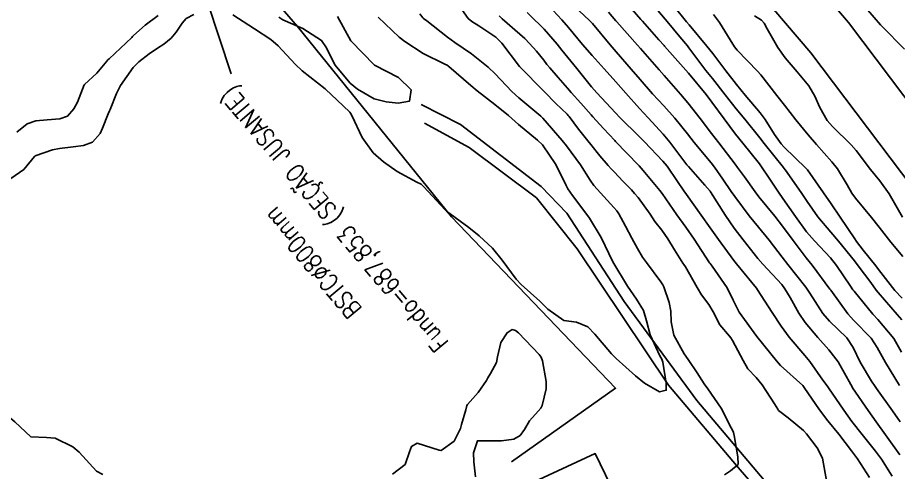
# Model space of a CAD drawing. Header units: metres. Extents: x 286371 to 293043, y 7462578 to 7466404.
# Drawn here: x 289794.5 to 289867.5, y 7464489.6 to 7464527.3 of the extents above; entities that cross this region are included whole.
import ezdxf

# ---------------------------------------------------------------- set-up
doc = ezdxf.new("R2010")
doc.units = ezdxf.units.M
doc.header["$MEASUREMENT"] = 0
doc.linetypes.add('CONTINUO', pattern=[0])
for name, color, linetype in [('Canaleta de Drenagem', 151, 'Continuous'), ('Curvas de Nivel 1m', 11, 'Continuous'), ('Curvas de Nivel 5m', 15, 'Continuous'), ('Divisas', 45, 'Continuous'), ('Linha Férrea', 20, 'Continuous'), ('TEXTO', 45, 'Continuous'), ('Vias primárias', 230, 'Continuous')]:
    doc.layers.add(name, color=color, linetype=linetype)
doc.styles.add('ROMANS', font='romans', dxfattribs={"height": 0.2})

msp = doc.modelspace()

# ---------------------------------------------------------------- linework, layer by layer
at = {"layer": 'Canaleta de Drenagem'}
for points in [[(289907.233, 7464448.299), (289896.805, 7464456.102), (289883.785, 7464466.411), (289873.709, 7464475.837), (289870.673, 7464478.934), (289861.636, 7464482.727), (289850.772, 7464495.568), (289844.742, 7464503.774), (289839.989, 7464511.105), (289837.872, 7464513.314), (289831.177, 7464518.458), (289827.93, 7464520.102)], [(289828.197, 7464518.58), (289831.898, 7464516.545), (289837.496, 7464512.375), (289840.864, 7464508.158), (289848.415, 7464496.847), (289854.351, 7464489.824), (289863.089, 7464479.763), (289868.456, 7464473.302)]]:
    msp.add_lwpolyline(points, dxfattribs=at)
at = {"layer": 'Curvas de Nivel 1m', "flags": 128}
for points, elevation in [([(289867.58, 7464491.065), (289866.388, 7464492.713), (289865.62, 7464493.797), (289864.969, 7464494.734), (289863.672, 7464496.636), (289863.602, 7464496.756), (289863.526, 7464496.907), (289862.473, 7464498.773), (289861.719, 7464499.782), (289860.783, 7464500.799), (289859.752, 7464502.035), (289859.225, 7464502.823), (289858.492, 7464504.126), (289858.069, 7464504.84), (289857.799, 7464505.186), (289856.243, 7464506.868), (289855.831, 7464507.352), (289854.617, 7464508.893), (289853.868, 7464509.858), (289853.131, 7464510.916), (289851.913, 7464512.871), (289851.866, 7464512.935), (289851.436, 7464513.427), (289850.077, 7464514.962), (289849.946, 7464515.123), (289848.543, 7464516.986), (289847.984, 7464517.666), (289846.748, 7464519.013), (289846.019, 7464519.794), (289844.898, 7464521.042), (289844.058, 7464521.997), (289843.093, 7464523.069), (289842.091, 7464524.183), (289841.31, 7464525.096), (289840.125, 7464526.501), (289839.579, 7464527.123), (289838.157, 7464528.689)], 697), ([(289867.621, 7464493.816), (289866.988, 7464494.704), (289865.662, 7464496.562), (289865.548, 7464496.726), (289865.24, 7464497.164), (289864.292, 7464498.746), (289863.722, 7464499.979), (289863.2, 7464500.762), (289861.755, 7464502.16), (289861.221, 7464502.793), (289860.119, 7464504.479), (289859.903, 7464504.813), (289859.796, 7464504.958), (289858.31, 7464506.837), (289857.833, 7464507.465), (289856.765, 7464508.861), (289855.87, 7464509.932), (289855.095, 7464510.886), (289853.908, 7464512.497), (289853.62, 7464512.909), (289852.922, 7464513.927), (289852.22, 7464514.93), (289851.949, 7464515.279), (289850.551, 7464516.956), (289849.985, 7464517.679), (289848.953, 7464518.98), (289848.024, 7464520), (289847.091, 7464521.009), (289846.062, 7464522.188), (289845.342, 7464523.035), (289844.095, 7464524.473), (289843.588, 7464525.062), (289842.13, 7464526.831), (289841.889, 7464527.088), (289840.158, 7464528.695)], 698), ([(289867.758, 7464502.262), (289867.374, 7464502.7), (289865.791, 7464504.526), (289865.635, 7464504.727), (289865.182, 7464505.355), (289864.145, 7464506.75), (289863.83, 7464507.146), (289862.5, 7464508.775), (289861.865, 7464509.529), (289860.79, 7464510.801), (289859.903, 7464512.074), (289859.423, 7464512.822), (289858.103, 7464514.681), (289857.976, 7464514.844), (289857.945, 7464514.886), (289856.355, 7464516.869), (289855.981, 7464517.34), (289854.736, 7464518.893), (289854.017, 7464519.768), (289853.104, 7464520.918), (289852.054, 7464522.259), (289851.522, 7464522.943), (289850.102, 7464524.823), (289849.996, 7464524.966), (289849.362, 7464525.729), (289848.311, 7464526.992), (289848.137, 7464527.203), (289846.622, 7464529.018)], 701), ([(289861.544, 7464488.784), (289861.178, 7464490.79), (289860.739, 7464491.645), (289859.863, 7464492.811), (289859.609, 7464493.073), (289858.335, 7464494.129), (289857.641, 7464494.66), (289857.542, 7464494.746), (289857.467, 7464494.847), (289857.195, 7464495.307), (289856.188, 7464496.867), (289855.683, 7464497.47), (289855.001, 7464498.196), (289854.602, 7464498.891), (289853.729, 7464500.542), (289853.594, 7464500.769), (289853.469, 7464500.91), (289852.666, 7464501.844), (289852.119, 7464502.929), (289851.773, 7464503.534), (289851.158, 7464504.32), (289850.791, 7464504.949), (289849.819, 7464506.646), (289849.694, 7464506.839), (289849.61, 7464506.969), (289848.926, 7464508.069), (289848.36, 7464508.987), (289847.864, 7464509.683), (289847.296, 7464510.427), (289846.902, 7464511.009), (289845.905, 7464512.391), (289845.619, 7464512.739), (289845.344, 7464513.036), (289844.637, 7464513.762), (289843.936, 7464514.494), (289843.666, 7464514.786), (289843.411, 7464515.065), (289842.728, 7464515.852), (289841.978, 7464516.803), (289841.739, 7464517.098), (289840.953, 7464518.06), (289840.184, 7464519.121), (289840.109, 7464519.216), (289840.017, 7464519.31), (289839.091, 7464520.195), (289838.159, 7464521.152), (289838.103, 7464521.211), (289838.046, 7464521.274), (289836.151, 7464523.183), (289836.115, 7464523.224), (289836.075, 7464523.274), (289834.621, 7464525.207), (289834.111, 7464525.69), (289832.721, 7464526.64), (289832.13, 7464527.004), (289831.831, 7464527.249), (289830.957, 7464528.457)], 694), ([(289867.784, 7464504.047), (289867.167, 7464504.704), (289865.82, 7464506.427), (289865.587, 7464506.728), (289864.541, 7464508.046), (289864.007, 7464508.752), (289863.857, 7464508.972), (289862.649, 7464510.773), (289861.9, 7464511.875), (289861.268, 7464512.794), (289859.942, 7464514.692), (289859.834, 7464514.816), (289857.971, 7464516.616), (289857.768, 7464516.848), (289857.21, 7464517.632), (289856.419, 7464518.868), (289856.012, 7464519.414), (289854.767, 7464520.893), (289854.047, 7464521.772), (289853.164, 7464522.918), (289852.092, 7464524.34), (289851.612, 7464524.942), (289850.13, 7464526.709), (289849.914, 7464526.968), (289848.889, 7464528.248)], 702), ([(289864.946, 7464527.938), (289865.992, 7464526.726), (289866.122, 7464526.582), (289867.977, 7464524.696)], 704), ([(289793.926, 7464513.985), (289795.014, 7464514.732), (289795.891, 7464515.795), (289795.921, 7464515.828), (289795.955, 7464515.852), (289797.386, 7464516.35), (289797.965, 7464516.466), (289799.106, 7464516.608), (289799.969, 7464516.723), (289800.701, 7464516.995), (289801.331, 7464517.714), (289801.542, 7464518.16), (289802.008, 7464519.331), (289802.114, 7464519.602), (289802.155, 7464519.702), (289802.689, 7464521.04), (289803.01, 7464521.69), (289804.067, 7464523.191), (289804.553, 7464523.657), (289805.408, 7464524.321), (289806.091, 7464524.798), (289806.598, 7464525.126), (289807.209, 7464525.618), (289807.621, 7464526.103), (289808.123, 7464526.846), (289808.471, 7464527.257), (289809.094, 7464527.59)], 692), ([(289794.445, 7464517.818), (289795.279, 7464518.521), (289795.998, 7464518.754), (289796.936, 7464518.844), (289798.001, 7464518.925), (289798.622, 7464519.138), (289799.163, 7464519.747), (289799.448, 7464520.318), (289800.016, 7464521.735), (289800.027, 7464521.752), (289800.045, 7464521.765), (289801.072, 7464522.706), (289801.889, 7464523.707), (289801.972, 7464523.809), (289802.077, 7464523.911), (289803.952, 7464525.667), (289804.026, 7464525.745), (289804.106, 7464525.827), (289805.072, 7464526.698), (289806.132, 7464527.503)], 691), ([(289812.333, 7464527.541), (289814.117, 7464526.393), (289815.48, 7464525.494), (289816.096, 7464524.969), (289817.482, 7464523.463), (289818.066, 7464522.919), (289819.97, 7464521.426), (289820.043, 7464521.362), (289820.931, 7464520.511), (289822.015, 7464519.47), (289822.083, 7464519.393), (289822.189, 7464519.214), (289823.03, 7464517.379), (289823.965, 7464516.114), (289824.806, 7464515.352), (289825.942, 7464514.556), (289827.567, 7464513.672), (289827.927, 7464513.5), (289828.15, 7464513.301), (289829.896, 7464511.397), (289830.036, 7464511.272), (289831.868, 7464509.929), (289832.748, 7464509.231), (289833.839, 7464508.191), (289834.636, 7464507.202), (289835.801, 7464505.632), (289836.221, 7464505.178), (289837.774, 7464503.796), (289838.432, 7464503.144), (289839.75, 7464502.197), (289840.801, 7464502.056), (289841.743, 7464501.672), (289842.327, 7464501.086), (289843.71, 7464499.455), (289844.087, 7464499.059), (289845.683, 7464497.61), (289846.423, 7464497.023), (289847.663, 7464496.289), (289848.233, 7464496.429), (289848.223, 7464496.996), (289847.949, 7464498.752), (289847.858, 7464499.002), (289847.708, 7464499.287), (289846.917, 7464501.017), (289846.604, 7464502.168), (289846.356, 7464503.026), (289845.778, 7464503.973), (289845.034, 7464505.046), (289843.824, 7464507.064), (289842.837, 7464509.08), (289841.878, 7464510.684), (289841.582, 7464511.099), (289840.456, 7464512.566), (289840.085, 7464513.122), (289839.919, 7464513.465), (289839.087, 7464515.137), (289837.978, 7464516.767), (289837.578, 7464517.161), (289836.003, 7464518.444), (289835.155, 7464519.197), (289834.027, 7464520.11), (289832.577, 7464521.236), (289832.051, 7464521.68), (289830.221, 7464523.272), (289830.076, 7464523.376), (289829.882, 7464523.472), (289828.09, 7464524.345), (289826.572, 7464525.327), (289826.11, 7464525.705), (289824.356, 7464527.361)], 692), ([(289816.132, 7464527.342), (289816.48, 7464527.128), (289818.119, 7464526.426), (289819.68, 7464525.431), (289820.095, 7464524.813), (289820.78, 7464523.414), (289822.052, 7464521.895), (289822.647, 7464521.385), (289824.032, 7464520.583), (289825.039, 7464520.339), (289826.027, 7464520.227), (289826.962, 7464520.388), (289827.096, 7464521.319), (289826.059, 7464522.357), (289824.074, 7464523.364), (289822.104, 7464525.394), (289820.996, 7464527.412)], 691), ([(289853.06, 7464489.416), (289853.561, 7464489.744), (289854.204, 7464490.272), (289854.179, 7464490.906), (289853.86, 7464492.661), (289853.813, 7464492.911), (289853.754, 7464493.05), (289853.62, 7464493.32), (289852.781, 7464494.927), (289851.668, 7464496.531), (289851.371, 7464496.949), (289850.787, 7464497.859), (289850.061, 7464498.969), (289849.711, 7464499.443), (289848.859, 7464500.988), (289848.645, 7464502.096), (289848.622, 7464502.992), (289848.474, 7464503.69), (289848.023, 7464505), (289847.95, 7464505.155), (289847.8, 7464505.402), (289846.599, 7464507.023), (289846.271, 7464507.466), (289845.841, 7464508.188), (289845.392, 7464509.041), (289844.857, 7464510.033), (289844.315, 7464511.056), (289844.138, 7464511.31), (289843.892, 7464511.585), (289842.513, 7464513.085), (289842.229, 7464513.398), (289841.925, 7464513.831), (289841.144, 7464515.106), (289839.976, 7464516.698), (289839.614, 7464517.13), (289838.012, 7464518.989), (289837.844, 7464519.157), (289836.036, 7464520.657), (289835.438, 7464521.194), (289834.066, 7464522.663), (289833.482, 7464523.223), (289832.09, 7464524.306), (289830.719, 7464525.265), (289830.11, 7464525.703), (289828.391, 7464527.039), (289828.133, 7464527.242), (289828.07, 7464527.305), (289827.814, 7464527.634)], 693), ([(289866.945, 7464489.311), (289866.073, 7464490.717), (289865.584, 7464491.377), (289864.479, 7464492.741), (289863.62, 7464493.839), (289862.944, 7464494.765), (289861.672, 7464496.616), (289861.555, 7464496.786), (289861.212, 7464497.261), (289860.139, 7464498.808), (289859.711, 7464499.308), (289858.407, 7464500.834), (289857.748, 7464501.744), (289857.008, 7464502.856), (289855.792, 7464504.756), (289855.711, 7464504.876), (289855.329, 7464505.354), (289854.046, 7464506.901), (289853.828, 7464507.184), (289852.561, 7464508.924), (289851.869, 7464509.9), (289851.125, 7464510.946), (289849.909, 7464512.642), (289849.685, 7464512.968), (289849.174, 7464513.727), (289848.299, 7464514.989), (289847.95, 7464515.418), (289846.431, 7464517.018), (289845.981, 7464517.467), (289844.381, 7464519.049), (289844.02, 7464519.418), (289842.487, 7464521.078), (289842.051, 7464521.58), (289840.831, 7464523.103), (289840.088, 7464524.017), (289839.597, 7464524.625), (289839.199, 7464525.128), (289838.122, 7464526.349), (289837.727, 7464526.751), (289837.304, 7464527.161), (289836.709, 7464527.74)], 696), ([(289867.552, 7464496.81), (289866.389, 7464498.714), (289865.722, 7464499.954), (289865.2, 7464500.732), (289863.756, 7464502.234), (289863.267, 7464502.762), (289861.858, 7464504.718), (289861.813, 7464504.784), (289861.794, 7464504.812), (289860.318, 7464506.807), (289859.833, 7464507.413), (289858.744, 7464508.831), (289857.872, 7464510.038), (289857.229, 7464510.854), (289855.908, 7464512.465), (289855.594, 7464512.879), (289854.713, 7464514.112), (289854.144, 7464514.901), (289853.948, 7464515.167), (289852.59, 7464516.925), (289851.986, 7464517.713), (289851.054, 7464518.949), (289850.024, 7464520.262), (289849.414, 7464520.974), (289848.067, 7464522.514), (289847.64, 7464523.001), (289846.1, 7464524.745), (289845.853, 7464525.028), (289844.133, 7464526.961), (289844.049, 7464527.056), (289843.448, 7464527.762)], 699), ([(289867.836, 7464507.517), (289866.841, 7464508.71), (289865.872, 7464509.945), (289865.242, 7464510.734), (289863.908, 7464512.338), (289863.624, 7464512.759), (289863.229, 7464513.461), (289862.413, 7464514.777), (289861.953, 7464515.369), (289860.679, 7464516.804), (289859.986, 7464517.591), (289858.968, 7464518.83), (289858.022, 7464520.047), (289857.389, 7464520.854), (289856.059, 7464522.566), (289855.794, 7464522.878), (289854.098, 7464524.62), (289853.881, 7464524.908), (289853.544, 7464525.482), (289852.646, 7464526.927), (289852.144, 7464527.586)], 703), ([(289867.816, 7464510.764), (289866.716, 7464512.712), (289865.93, 7464513.782), (289865.171, 7464514.736), (289863.967, 7464516.292), (289863.548, 7464516.761), (289861.997, 7464518.282), (289861.567, 7464518.791), (289860.962, 7464519.858), (289860.556, 7464520.807), (289860.047, 7464521.652), (289859.07, 7464522.829), (289858.081, 7464523.983), (289857.482, 7464524.854), (289856.61, 7464526.382), (289856.345, 7464526.871), (289856.137, 7464527.098), (289855.555, 7464527.471)], 704), ([(289825.556, 7464489.463), (289826.617, 7464490.27), (289826.959, 7464491.314), (289827.136, 7464491.766), (289827.595, 7464492.027), (289829.409, 7464491.455), (289829.586, 7464491.418), (289830.658, 7464492.199), (289831.184, 7464493.251), (289831.273, 7464493.596), (289831.637, 7464494.796), (289831.728, 7464495.158), (289831.778, 7464495.242), (289832.641, 7464496.248), (289833.334, 7464497.22), (289833.454, 7464497.441), (289833.683, 7464497.816), (289834.18, 7464498.724), (289834.252, 7464499.206), (289834.536, 7464500.388), (289835.067, 7464501.194), (289835.48, 7464501.446), (289835.737, 7464501.374), (289835.996, 7464501.181), (289837.708, 7464499.398), (289837.881, 7464499.152), (289837.984, 7464498.866), (289838.29, 7464497.145), (289838.278, 7464496.533), (289837.958, 7464495.15), (289837.854, 7464494.938), (289837.637, 7464494.693), (289836.915, 7464493.875), (289836.495, 7464493.171), (289836.123, 7464492.66), (289835.602, 7464492.372), (289834.575, 7464492.225), (289833.599, 7464492.222), (289832.589, 7464492.24), (289832.272, 7464491.234), (289832.306, 7464490.5), (289832.425, 7464489.231)], 693), ([(289792.434, 7464488.958), (289792.926, 7464489.834), (289793.016, 7464490.389), (289793.14, 7464491.831), (289793.134, 7464492.299), (289793.247, 7464493.83), (289793.361, 7464494.095), (289793.632, 7464494.325), (289794.279, 7464493.815), (289795.605, 7464492.556), (289796.889, 7464492.491), (289797.604, 7464492.447), (289799.061, 7464491.742), (289799.585, 7464491.293), (289801.041, 7464489.712), (289801.55, 7464489.449)], 693)]:
    msp.add_lwpolyline(points, dxfattribs=dict(at, elevation=elevation))
at = {"layer": 'Curvas de Nivel 5m', "flags": 128}
for points, elevation in [([(289867.717, 7464499.582), (289867.078, 7464500.704), (289865.758, 7464502.296), (289865.361, 7464502.73), (289863.792, 7464504.633), (289863.703, 7464504.756), (289863.509, 7464505.048), (289862.338, 7464506.777), (289861.833, 7464507.41), (289860.512, 7464508.805), (289859.865, 7464509.555), (289858.946, 7464510.829), (289857.906, 7464512.324), (289857.534, 7464512.85), (289856.698, 7464514.097), (289856.181, 7464514.871), (289855.949, 7464515.187), (289854.592, 7464516.895), (289853.986, 7464517.668), (289853.029, 7464518.919), (289852.025, 7464520.309), (289851.544, 7464520.942), (289850.069, 7464522.718), (289849.857, 7464522.968), (289848.103, 7464524.948), (289848.06, 7464524.995), (289847.626, 7464525.487), (289846.265, 7464527.022), (289846.136, 7464527.175), (289844.539, 7464529.049)], 700), ([(289865.08, 7464489.202), (289864.07, 7464490.747), (289863.584, 7464491.408), (289862.526, 7464492.771), (289861.626, 7464493.895), (289860.92, 7464494.795), (289859.672, 7464496.658), (289859.545, 7464496.816), (289857.699, 7464498.488), (289857.369, 7464498.849), (289855.734, 7464500.874), (289854.275, 7464502.897), (289853.779, 7464503.886), (289853.278, 7464504.912), (289852.043, 7464506.709), (289851.87, 7464506.934), (289851.825, 7464506.995), (289850.548, 7464508.954), (289849.869, 7464509.935), (289849.122, 7464510.976), (289847.91, 7464512.724), (289847.703, 7464512.998), (289846.32, 7464514.637), (289845.99, 7464515.024), (289845.945, 7464515.074), (289844.044, 7464517.053), (289843.975, 7464517.123), (289843.036, 7464518.111), (289842.161, 7464519.082), (289842.016, 7464519.247), (289841.157, 7464520.228), (289840.372, 7464521.11), (289840.05, 7464521.482), (289839.293, 7464522.36), (289838.584, 7464523.144), (289838.355, 7464523.426), (289838.084, 7464523.783), (289837.481, 7464524.543), (289836.92, 7464525.168), (289836.51, 7464525.577), (289836.115, 7464525.938), (289834.642, 7464527.207), (289834.389, 7464527.461)], 695)]:
    msp.add_lwpolyline(points, dxfattribs=dict(at, elevation=elevation))
at = {"layer": 'Divisas'}
msp.add_lwpolyline([(289835.415, 7464490.496), (289844.033, 7464496.586), (289830.455, 7464510.797), (289817.68, 7464526.59), (289805.635, 7464540.522), (289803.44, 7464539.385), (289802.058, 7464544.582), (289799.212, 7464551.322), (289797.225, 7464554.725), (289794.216, 7464557.526), (289793.4, 7464557.781), (289789.371, 7464557.628), (289785.648, 7464561.652), (289769.723, 7464579.521), (289761.916, 7464588.398), (289749.923, 7464601.21), (289748.036, 7464599.529), (289739.816, 7464608.306)], dxfattribs=at)
at = {"layer": 'Linha Férrea'}
for points in [[(290016.848, 7464289.792), (290005.187, 7464307.915), (289990.784, 7464330.326), (289978.179, 7464349.224), (289964.13, 7464371.159), (289955.786, 7464383.957), (289945.537, 7464399.97), (289936.287, 7464413.795), (289920.791, 7464437.788), (289910.885, 7464452.832), (289900.288, 7464468.557), (289891.056, 7464482.257), (289876.247, 7464503.147), (289860.206, 7464524.401), (289847.79, 7464538.98), (289832.769, 7464555.197), (289817.577, 7464569.879), (289800.744, 7464583.996), (289781.752, 7464598.338), (289758.847, 7464613.197)], [(289784.048, 7464601.616), (289803.236, 7464587.127), (289820.256, 7464572.853), (289835.628, 7464557.996), (289850.781, 7464541.637), (289863.328, 7464526.904), (289879.476, 7464505.509), (289894.346, 7464484.531), (289903.606, 7464470.792), (289915.608, 7464452.844), (289924.191, 7464440.025), (289939.688, 7464416.031), (289948.943, 7464402.199), (289959.205, 7464386.165), (289967.548, 7464373.368), (289981.586, 7464351.451), (289994.189, 7464332.556), (290008.61, 7464310.117), (290020.298, 7464291.951)]]:
    msp.add_lwpolyline(points, dxfattribs=at)
at = {"layer": 'TEXTO', "linetype": 'CONTINUO'}
msp.add_polyline3d([(289812.193, 7464522.652, 0), (289807.341, 7464537.42, 0)], dxfattribs=at)
at = {"layer": 'Vias primárias'}
msp.add_lwpolyline([(289753.743, 7464494.102, 0.11143), (289758.865, 7464475.284), (289765.749, 7464459.878, 0.273088), (289769.773, 7464457.021), (289817.381, 7464479.095), (289831.927, 7464486.344), (289842.358, 7464491.169), (289844.468, 7464486.775), (289826.46, 7464478.069, 0.454304), (289825.391, 7464474.169), (289835.083, 7464454.089, 0.094244), (289837.777, 7464448.5, 0.0337), (289845.106, 7464439.663, 0.005869), (289856.745, 7464427.695, -0.040182), (289865.562, 7464417.287, 0.016951), (289876.495, 7464403.096, -0.012022)], format="xyb", dxfattribs=at)

# ---------------------------------------------------------------- texts
at = {"layer": 'TEXTO', "style": 'ROMANS', "width": 0.8}
for s, p in [('Fundo=687,853 (SEÇÃO JUSANTE)', (289830.271, 7464500.388)), ('BSTCØ800mm', (289823.091, 7464503.168))]:
    msp.add_text(s, height=1.5, rotation=130, dxfattribs=at).set_placement(p)

doc.saveas('drawing.dxf')
